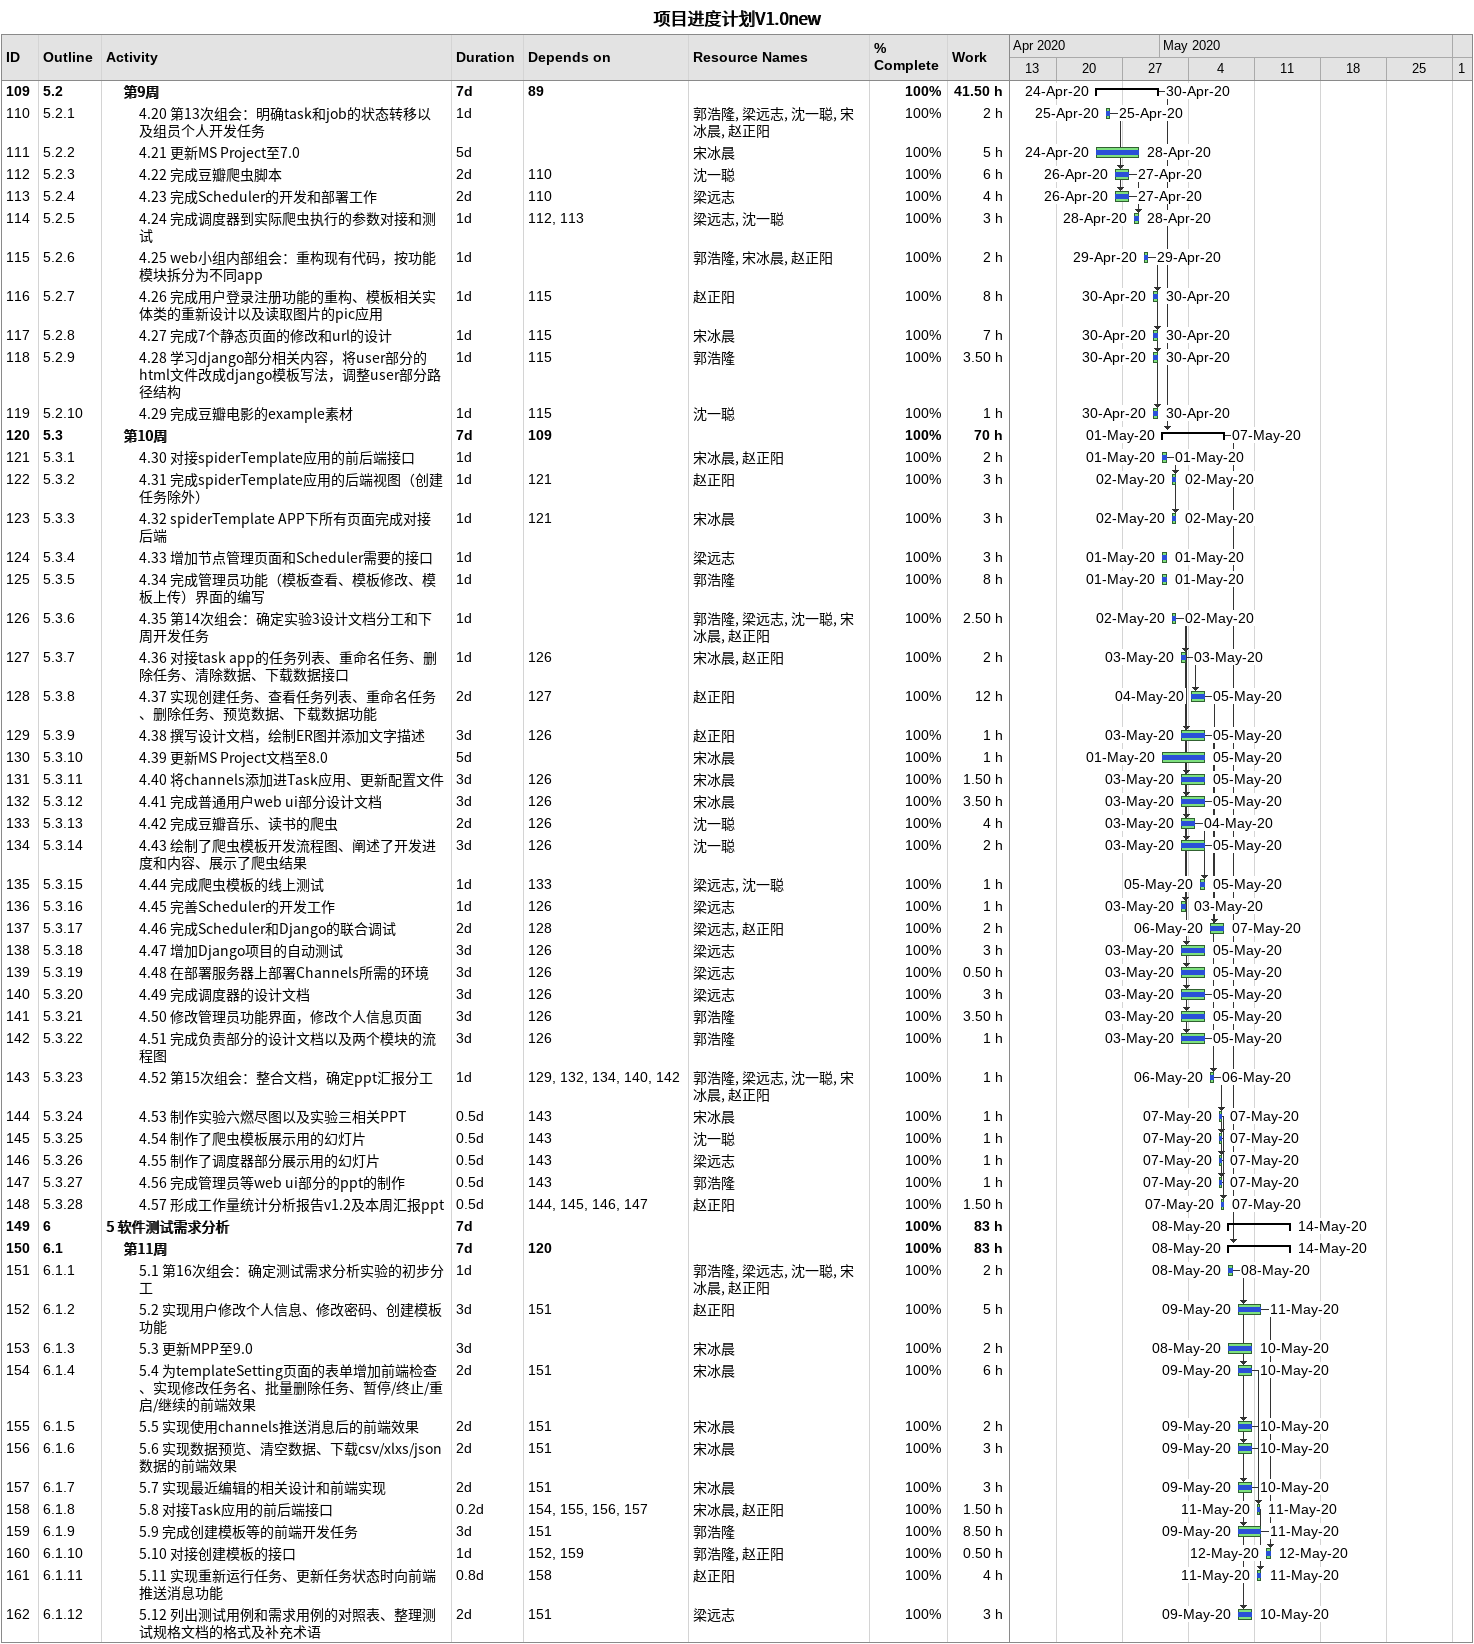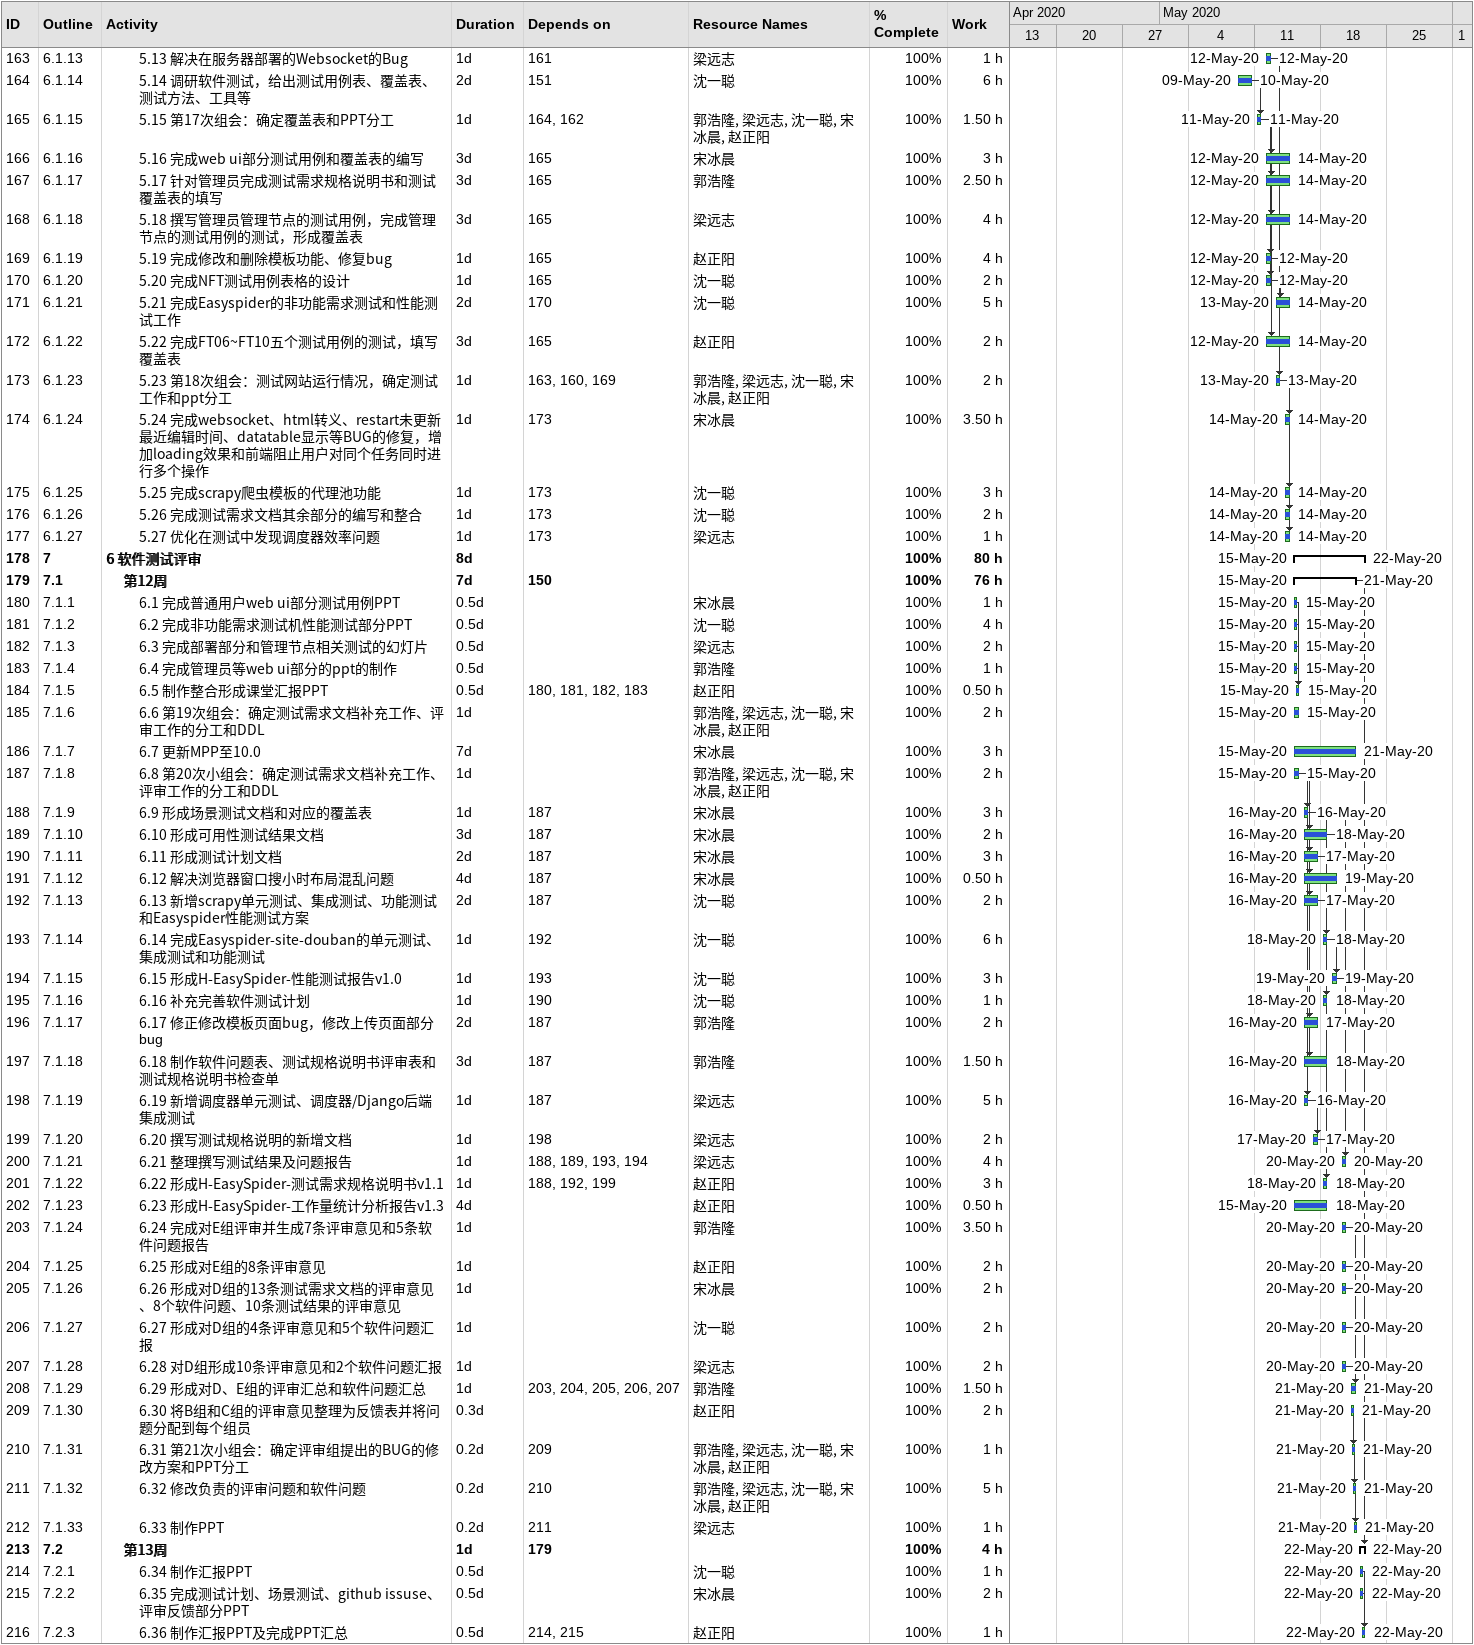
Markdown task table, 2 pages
项目进度计划V1.0new

| ID | WBS | Task | Duration | Start | Finish | Predecessors | Resources | % complete | Work (h) |
|---|---|---|---|---|---|---|---|---|---|
| 109 | 5.2 | **第9周** | 7d | 2020-04-24 | 2020-04-30 | 89 |  | 100 | 41.50 |
| 110 | 5.2.1 | 4.20 第13次组会：明确task和job的状态转移以及组员个人开发任务 | 1d | 2020-04-25 | 2020-04-25 |  | 郭浩隆, 梁远志, 沈一聪, 宋冰晨, 赵正阳 | 100 | 2 |
| 111 | 5.2.2 | 4.21 更新MS Project至7.0 | 5d | 2020-04-24 | 2020-04-28 |  | 宋冰晨 | 100 | 5 |
| 112 | 5.2.3 | 4.22 完成豆瓣爬虫脚本 | 2d | 2020-04-26 | 2020-04-27 | 110 | 沈一聪 | 100 | 6 |
| 113 | 5.2.4 | 4.23 完成Scheduler的开发和部署工作 | 2d | 2020-04-26 | 2020-04-27 | 110 | 梁远志 | 100 | 4 |
| 114 | 5.2.5 | 4.24 完成调度器到实际爬虫执行的参数对接和测试 | 1d | 2020-04-28 | 2020-04-28 | 112, 113 | 梁远志, 沈一聪 | 100 | 3 |
| 115 | 5.2.6 | 4.25 web小组内部组会：重构现有代码，按功能模块拆分为不同app | 1d | 2020-04-29 | 2020-04-29 |  | 郭浩隆, 宋冰晨, 赵正阳 | 100 | 2 |
| 116 | 5.2.7 | 4.26 完成用户登录注册功能的重构、模板相关实体类的重新设计以及读取图片的pic应用 | 1d | 2020-04-30 | 2020-04-30 | 115 | 赵正阳 | 100 | 8 |
| 117 | 5.2.8 | 4.27 完成7个静态页面的修改和url的设计 | 1d | 2020-04-30 | 2020-04-30 | 115 | 宋冰晨 | 100 | 7 |
| 118 | 5.2.9 | 4.28 学习django部分相关内容，将user部分的html文件改成django模板写法，调整user部分路径结构 | 1d | 2020-04-30 | 2020-04-30 | 115 | 郭浩隆 | 100 | 3.50 |
| 119 | 5.2.10 | 4.29 完成豆瓣电影的example素材 | 1d | 2020-04-30 | 2020-04-30 | 115 | 沈一聪 | 100 | 1 |
| 120 | 5.3 | **第10周** | 7d | 2020-05-01 | 2020-05-07 | 109 |  | 100 | 70 |
| 121 | 5.3.1 | 4.30 对接spiderTemplate应用的前后端接口 | 1d | 2020-05-01 | 2020-05-01 |  | 宋冰晨, 赵正阳 | 100 | 2 |
| 122 | 5.3.2 | 4.31 完成spiderTemplate应用的后端视图（创建任务除外） | 1d | 2020-05-02 | 2020-05-02 | 121 | 赵正阳 | 100 | 3 |
| 123 | 5.3.3 | 4.32 spiderTemplate APP下所有页面完成对接后端 | 1d | 2020-05-02 | 2020-05-02 | 121 | 宋冰晨 | 100 | 3 |
| 124 | 5.3.4 | 4.33 增加节点管理页面和Scheduler需要的接口 | 1d | 2020-05-01 | 2020-05-01 |  | 梁远志 | 100 | 3 |
| 125 | 5.3.5 | 4.34 完成管理员功能（模板查看、模板修改、模板上传）界面的编写 | 1d | 2020-05-01 | 2020-05-01 |  | 郭浩隆 | 100 | 8 |
| 126 | 5.3.6 | 4.35 第14次组会：确定实验3设计文档分工和下周开发任务 | 1d | 2020-05-02 | 2020-05-02 |  | 郭浩隆, 梁远志, 沈一聪, 宋冰晨, 赵正阳 | 100 | 2.50 |
| 127 | 5.3.7 | 4.36 对接task app的任务列表、重命名任务、删除任务、清除数据、下载数据接口 | 1d | 2020-05-03 | 2020-05-03 | 126 | 宋冰晨, 赵正阳 | 100 | 2 |
| 128 | 5.3.8 | 4.37 实现创建任务、查看任务列表、重命名任务、删除任务、预览数据、下载数据功能 | 2d | 2020-05-04 | 2020-05-05 | 127 | 赵正阳 | 100 | 12 |
| 129 | 5.3.9 | 4.38 撰写设计文档，绘制ER图并添加文字描述 | 3d | 2020-05-03 | 2020-05-05 | 126 | 赵正阳 | 100 | 1 |
| 130 | 5.3.10 | 4.39 更新MS Project文档至8.0 | 5d | 2020-05-01 | 2020-05-05 |  | 宋冰晨 | 100 | 1 |
| 131 | 5.3.11 | 4.40 将channels添加进Task应用、更新配置文件 | 3d | 2020-05-03 | 2020-05-05 | 126 | 宋冰晨 | 100 | 1.50 |
| 132 | 5.3.12 | 4.41 完成普通用户web ui部分设计文档 | 3d | 2020-05-03 | 2020-05-05 | 126 | 宋冰晨 | 100 | 3.50 |
| 133 | 5.3.13 | 4.42 完成豆瓣音乐、读书的爬虫 | 2d | 2020-05-03 | 2020-05-04 | 126 | 沈一聪 | 100 | 4 |
| 134 | 5.3.14 | 4.43 绘制了爬虫模板开发流程图、阐述了开发进度和内容、展示了爬虫结果 | 3d | 2020-05-03 | 2020-05-05 | 126 | 沈一聪 | 100 | 2 |
| 135 | 5.3.15 | 4.44 完成爬虫模板的线上测试 | 1d | 2020-05-05 | 2020-05-05 | 133 | 梁远志, 沈一聪 | 100 | 1 |
| 136 | 5.3.16 | 4.45 完善Scheduler的开发工作 | 1d | 2020-05-03 | 2020-05-03 | 126 | 梁远志 | 100 | 1 |
| 137 | 5.3.17 | 4.46 完成Scheduler和Django的联合调试 | 2d | 2020-05-06 | 2020-05-07 | 128 | 梁远志, 赵正阳 | 100 | 2 |
| 138 | 5.3.18 | 4.47 增加Django项目的自动测试 | 3d | 2020-05-03 | 2020-05-05 | 126 | 梁远志 | 100 | 3 |
| 139 | 5.3.19 | 4.48 在部署服务器上部署Channels所需的环境 | 3d | 2020-05-03 | 2020-05-05 | 126 | 梁远志 | 100 | 0.50 |
| 140 | 5.3.20 | 4.49 完成调度器的设计文档 | 3d | 2020-05-03 | 2020-05-05 | 126 | 梁远志 | 100 | 3 |
| 141 | 5.3.21 | 4.50 修改管理员功能界面，修改个人信息页面 | 3d | 2020-05-03 | 2020-05-05 | 126 | 郭浩隆 | 100 | 3.50 |
| 142 | 5.3.22 | 4.51 完成负责部分的设计文档以及两个模块的流程图 | 3d | 2020-05-03 | 2020-05-05 | 126 | 郭浩隆 | 100 | 1 |
| 143 | 5.3.23 | 4.52 第15次组会：整合文档，确定ppt汇报分工 | 1d | 2020-05-06 | 2020-05-06 | 129, 132, 134, 140, 142 | 郭浩隆, 梁远志, 沈一聪, 宋冰晨, 赵正阳 | 100 | 1 |
| 144 | 5.3.24 | 4.53 制作实验六燃尽图以及实验三相关PPT | 0.5d | 2020-05-07 | 2020-05-07 | 143 | 宋冰晨 | 100 | 1 |
| 145 | 5.3.25 | 4.54 制作了爬虫模板展示用的幻灯片 | 0.5d | 2020-05-07 | 2020-05-07 | 143 | 沈一聪 | 100 | 1 |
| 146 | 5.3.26 | 4.55 制作了调度器部分展示用的幻灯片 | 0.5d | 2020-05-07 | 2020-05-07 | 143 | 梁远志 | 100 | 1 |
| 147 | 5.3.27 | 4.56 完成管理员等web ui部分的ppt的制作 | 0.5d | 2020-05-07 | 2020-05-07 | 143 | 郭浩隆 | 100 | 1 |
| 148 | 5.3.28 | 4.57 形成工作量统计分析报告v1.2及本周汇报ppt | 0.5d | 2020-05-07 | 2020-05-07 | 144, 145, 146, 147 | 赵正阳 | 100 | 1.50 |
| 149 | 6 | **5 软件测试需求分析** | 7d | 2020-05-08 | 2020-05-14 |  |  | 100 | 83 |
| 150 | 6.1 | **第11周** | 7d | 2020-05-08 | 2020-05-14 | 120 |  | 100 | 83 |
| 151 | 6.1.1 | 5.1 第16次组会：确定测试需求分析实验的初步分工 | 1d | 2020-05-08 | 2020-05-08 |  | 郭浩隆, 梁远志, 沈一聪, 宋冰晨, 赵正阳 | 100 | 2 |
| 152 | 6.1.2 | 5.2 实现用户修改个人信息、修改密码、创建模板功能 | 3d | 2020-05-09 | 2020-05-11 | 151 | 赵正阳 | 100 | 5 |
| 153 | 6.1.3 | 5.3 更新MPP至9.0 | 3d | 2020-05-08 | 2020-05-10 |  | 宋冰晨 | 100 | 2 |
| 154 | 6.1.4 | 5.4 为templateSetting页面的表单增加前端检查、实现修改任务名、批量删除任务、暂停/终止/重启/继续的前端效果 | 2d | 2020-05-09 | 2020-05-10 | 151 | 宋冰晨 | 100 | 6 |
| 155 | 6.1.5 | 5.5 实现使用channels推送消息后的前端效果 | 2d | 2020-05-09 | 2020-05-10 | 151 | 宋冰晨 | 100 | 2 |
| 156 | 6.1.6 | 5.6 实现数据预览、清空数据、下载csv/xlxs/json数据的前端效果 | 2d | 2020-05-09 | 2020-05-10 | 151 | 宋冰晨 | 100 | 3 |
| 157 | 6.1.7 | 5.7 实现最近编辑的相关设计和前端实现 | 2d | 2020-05-09 | 2020-05-10 | 151 | 宋冰晨 | 100 | 3 |
| 158 | 6.1.8 | 5.8 对接Task应用的前后端接口 | 0.2d | 2020-05-11 | 2020-05-11 | 154, 155, 156, 157 | 宋冰晨, 赵正阳 | 100 | 1.50 |
| 159 | 6.1.9 | 5.9 完成创建模板等的前端开发任务 | 3d | 2020-05-09 | 2020-05-11 | 151 | 郭浩隆 | 100 | 8.50 |
| 160 | 6.1.10 | 5.10 对接创建模板的接口 | 1d | 2020-05-12 | 2020-05-12 | 152, 159 | 郭浩隆, 赵正阳 | 100 | 0.50 |
| 161 | 6.1.11 | 5.11 实现重新运行任务、更新任务状态时向前端推送消息功能 | 0.8d | 2020-05-11 | 2020-05-11 | 158 | 赵正阳 | 100 | 4 |
| 162 | 6.1.12 | 5.12 列出测试用例和需求用例的对照表、整理测试规格文档的格式及补充术语 | 2d | 2020-05-09 | 2020-05-10 | 151 | 梁远志 | 100 | 3 |
| 163 | 6.1.13 | 5.13 解决在服务器部署的Websocket的Bug | 1d | 2020-05-12 | 2020-05-12 | 161 | 梁远志 | 100 | 1 |
| 164 | 6.1.14 | 5.14 调研软件测试，给出测试用例表、覆盖表、测试方法、工具等 | 2d | 2020-05-09 | 2020-05-10 | 151 | 沈一聪 | 100 | 6 |
| 165 | 6.1.15 | 5.15 第17次组会：确定覆盖表和PPT分工 | 1d | 2020-05-11 | 2020-05-11 | 164, 162 | 郭浩隆, 梁远志, 沈一聪, 宋冰晨, 赵正阳 | 100 | 1.50 |
| 166 | 6.1.16 | 5.16 完成web ui部分测试用例和覆盖表的编写 | 3d | 2020-05-12 | 2020-05-14 | 165 | 宋冰晨 | 100 | 3 |
| 167 | 6.1.17 | 5.17 针对管理员完成测试需求规格说明书和测试覆盖表的填写 | 3d | 2020-05-12 | 2020-05-14 | 165 | 郭浩隆 | 100 | 2.50 |
| 168 | 6.1.18 | 5.18 撰写管理员管理节点的测试用例，完成管理节点的测试用例的测试，形成覆盖表 | 3d | 2020-05-12 | 2020-05-14 | 165 | 梁远志 | 100 | 4 |
| 169 | 6.1.19 | 5.19 完成修改和删除模板功能、修复bug | 1d | 2020-05-12 | 2020-05-12 | 165 | 赵正阳 | 100 | 4 |
| 170 | 6.1.20 | 5.20 完成NFT测试用例表格的设计 | 1d | 2020-05-12 | 2020-05-12 | 165 | 沈一聪 | 100 | 2 |
| 171 | 6.1.21 | 5.21 完成Easyspider的非功能需求测试和性能测试工作 | 2d | 2020-05-13 | 2020-05-14 | 170 | 沈一聪 | 100 | 5 |
| 172 | 6.1.22 | 5.22 完成FT06~FT10五个测试用例的测试，填写覆盖表 | 3d | 2020-05-12 | 2020-05-14 | 165 | 赵正阳 | 100 | 2 |
| 173 | 6.1.23 | 5.23 第18次组会：测试网站运行情况，确定测试工作和ppt分工 | 1d | 2020-05-13 | 2020-05-13 | 163, 160, 169 | 郭浩隆, 梁远志, 沈一聪, 宋冰晨, 赵正阳 | 100 | 2 |
| 174 | 6.1.24 | 5.24 完成websocket、html转义、restart未更新最近编辑时间、datatable显示等BUG的修复，增加loading效果和前端阻止用户对同个任务同时进行多个操作 | 1d | 2020-05-14 | 2020-05-14 | 173 | 宋冰晨 | 100 | 3.50 |
| 175 | 6.1.25 | 5.25 完成scrapy爬虫模板的代理池功能 | 1d | 2020-05-14 | 2020-05-14 | 173 | 沈一聪 | 100 | 3 |
| 176 | 6.1.26 | 5.26 完成测试需求文档其余部分的编写和整合 | 1d | 2020-05-14 | 2020-05-14 | 173 | 沈一聪 | 100 | 2 |
| 177 | 6.1.27 | 5.27 优化在测试中发现调度器效率问题 | 1d | 2020-05-14 | 2020-05-14 | 173 | 梁远志 | 100 | 1 |
| 178 | 7 | **6 软件测试评审** | 8d | 2020-05-15 | 2020-05-22 |  |  | 100 | 80 |
| 179 | 7.1 | **第12周** | 7d | 2020-05-15 | 2020-05-21 | 150 |  | 100 | 76 |
| 180 | 7.1.1 | 6.1 完成普通用户web ui部分测试用例PPT | 0.5d | 2020-05-15 | 2020-05-15 |  | 宋冰晨 | 100 | 1 |
| 181 | 7.1.2 | 6.2 完成非功能需求测试机性能测试部分PPT | 0.5d | 2020-05-15 | 2020-05-15 |  | 沈一聪 | 100 | 4 |
| 182 | 7.1.3 | 6.3 完成部署部分和管理节点相关测试的幻灯片 | 0.5d | 2020-05-15 | 2020-05-15 |  | 梁远志 | 100 | 2 |
| 183 | 7.1.4 | 6.4 完成管理员等web ui部分的ppt的制作 | 0.5d | 2020-05-15 | 2020-05-15 |  | 郭浩隆 | 100 | 1 |
| 184 | 7.1.5 | 6.5 制作整合形成课堂汇报PPT | 0.5d | 2020-05-15 | 2020-05-15 | 180, 181, 182, 183 | 赵正阳 | 100 | 0.50 |
| 185 | 7.1.6 | 6.6 第19次组会：确定测试需求文档补充工作、评审工作的分工和DDL | 1d | 2020-05-15 | 2020-05-15 |  | 郭浩隆, 梁远志, 沈一聪, 宋冰晨, 赵正阳 | 100 | 2 |
| 186 | 7.1.7 | 6.7 更新MPP至10.0 | 7d | 2020-05-15 | 2020-05-21 |  | 宋冰晨 | 100 | 3 |
| 187 | 7.1.8 | 6.8 第20次小组会：确定测试需求文档补充工作、评审工作的分工和DDL | 1d | 2020-05-15 | 2020-05-15 |  | 郭浩隆, 梁远志, 沈一聪, 宋冰晨, 赵正阳 | 100 | 2 |
| 188 | 7.1.9 | 6.9 形成场景测试文档和对应的覆盖表 | 1d | 2020-05-16 | 2020-05-16 | 187 | 宋冰晨 | 100 | 3 |
| 189 | 7.1.10 | 6.10 形成可用性测试结果文档 | 3d | 2020-05-16 | 2020-05-18 | 187 | 宋冰晨 | 100 | 2 |
| 190 | 7.1.11 | 6.11 形成测试计划文档 | 2d | 2020-05-16 | 2020-05-17 | 187 | 宋冰晨 | 100 | 3 |
| 191 | 7.1.12 | 6.12 解决浏览器窗口搜小时布局混乱问题 | 4d | 2020-05-16 | 2020-05-19 | 187 | 宋冰晨 | 100 | 0.50 |
| 192 | 7.1.13 | 6.13 新增scrapy单元测试、集成测试、功能测试和Easyspider性能测试方案 | 2d | 2020-05-16 | 2020-05-17 | 187 | 沈一聪 | 100 | 2 |
| 193 | 7.1.14 | 6.14 完成Easyspider-site-douban的单元测试、集成测试和功能测试 | 1d | 2020-05-18 | 2020-05-18 | 192 | 沈一聪 | 100 | 6 |
| 194 | 7.1.15 | 6.15 形成H-EasySpider-性能测试报告v1.0 | 1d | 2020-05-19 | 2020-05-19 | 193 | 沈一聪 | 100 | 3 |
| 195 | 7.1.16 | 6.16 补充完善软件测试计划 | 1d | 2020-05-18 | 2020-05-18 | 190 | 沈一聪 | 100 | 1 |
| 196 | 7.1.17 | 6.17 修正修改模板页面bug，修改上传页面部分bug | 2d | 2020-05-16 | 2020-05-17 | 187 | 郭浩隆 | 100 | 2 |
| 197 | 7.1.18 | 6.18 制作软件问题表、测试规格说明书评审表和测试规格说明书检查单 | 3d | 2020-05-16 | 2020-05-18 | 187 | 郭浩隆 | 100 | 1.50 |
| 198 | 7.1.19 | 6.19 新增调度器单元测试、调度器/Django后端集成测试 | 1d | 2020-05-16 | 2020-05-16 | 187 | 梁远志 | 100 | 5 |
| 199 | 7.1.20 | 6.20 撰写测试规格说明的新增文档 | 1d | 2020-05-17 | 2020-05-17 | 198 | 梁远志 | 100 | 2 |
| 200 | 7.1.21 | 6.21 整理撰写测试结果及问题报告 | 1d | 2020-05-20 | 2020-05-20 | 188, 189, 193, 194 | 梁远志 | 100 | 4 |
| 201 | 7.1.22 | 6.22 形成H-EasySpider-测试需求规格说明书v1.1 | 1d | 2020-05-18 | 2020-05-18 | 188, 192, 199 | 赵正阳 | 100 | 3 |
| 202 | 7.1.23 | 6.23 形成H-EasySpider-工作量统计分析报告v1.3 | 4d | 2020-05-15 | 2020-05-18 |  | 赵正阳 | 100 | 0.50 |
| 203 | 7.1.24 | 6.24 完成对E组评审并生成7条评审意见和5条软件问题报告 | 1d | 2020-05-20 | 2020-05-20 |  | 郭浩隆 | 100 | 3.50 |
| 204 | 7.1.25 | 6.25 形成对E组的8条评审意见 | 1d | 2020-05-20 | 2020-05-20 |  | 赵正阳 | 100 | 2 |
| 205 | 7.1.26 | 6.26 形成对D组的13条测试需求文档的评审意见、8个软件问题、10条测试结果的评审意见 | 1d | 2020-05-20 | 2020-05-20 |  | 宋冰晨 | 100 | 2 |
| 206 | 7.1.27 | 6.27 形成对D组的4条评审意见和5个软件问题汇报 | 1d | 2020-05-20 | 2020-05-20 |  | 沈一聪 | 100 | 2 |
| 207 | 7.1.28 | 6.28 对D组形成10条评审意见和2个软件问题汇报 | 1d | 2020-05-20 | 2020-05-20 |  | 梁远志 | 100 | 2 |
| 208 | 7.1.29 | 6.29 形成对D、E组的评审汇总和软件问题汇总 | 1d | 2020-05-21 | 2020-05-21 | 203, 204, 205, 206, 207 | 郭浩隆 | 100 | 1.50 |
| 209 | 7.1.30 | 6.30 将B组和C组的评审意见整理为反馈表并将问题分配到每个组员 | 0.3d | 2020-05-21 | 2020-05-21 |  | 赵正阳 | 100 | 2 |
| 210 | 7.1.31 | 6.31 第21次小组会：确定评审组提出的BUG的修改方案和PPT分工 | 0.2d | 2020-05-21 | 2020-05-21 | 209 | 郭浩隆, 梁远志, 沈一聪, 宋冰晨, 赵正阳 | 100 | 1 |
| 211 | 7.1.32 | 6.32 修改负责的评审问题和软件问题 | 0.2d | 2020-05-21 | 2020-05-21 | 210 | 郭浩隆, 梁远志, 沈一聪, 宋冰晨, 赵正阳 | 100 | 5 |
| 212 | 7.1.33 | 6.33 制作PPT | 0.2d | 2020-05-21 | 2020-05-21 | 211 | 梁远志 | 100 | 1 |
| 213 | 7.2 | **第13周** | 1d | 2020-05-22 | 2020-05-22 | 179 |  | 100 | 4 |
| 214 | 7.2.1 | 6.34 制作汇报PPT | 0.5d | 2020-05-22 | 2020-05-22 |  | 沈一聪 | 100 | 1 |
| 215 | 7.2.2 | 6.35 完成测试计划、场景测试、github issuse、评审反馈部分PPT | 0.5d | 2020-05-22 | 2020-05-22 |  | 宋冰晨 | 100 | 2 |
| 216 | 7.2.3 | 6.36 制作汇报PPT及完成PPT汇总 | 0.5d | 2020-05-22 | 2020-05-22 | 214, 215 | 赵正阳 | 100 | 1 |
